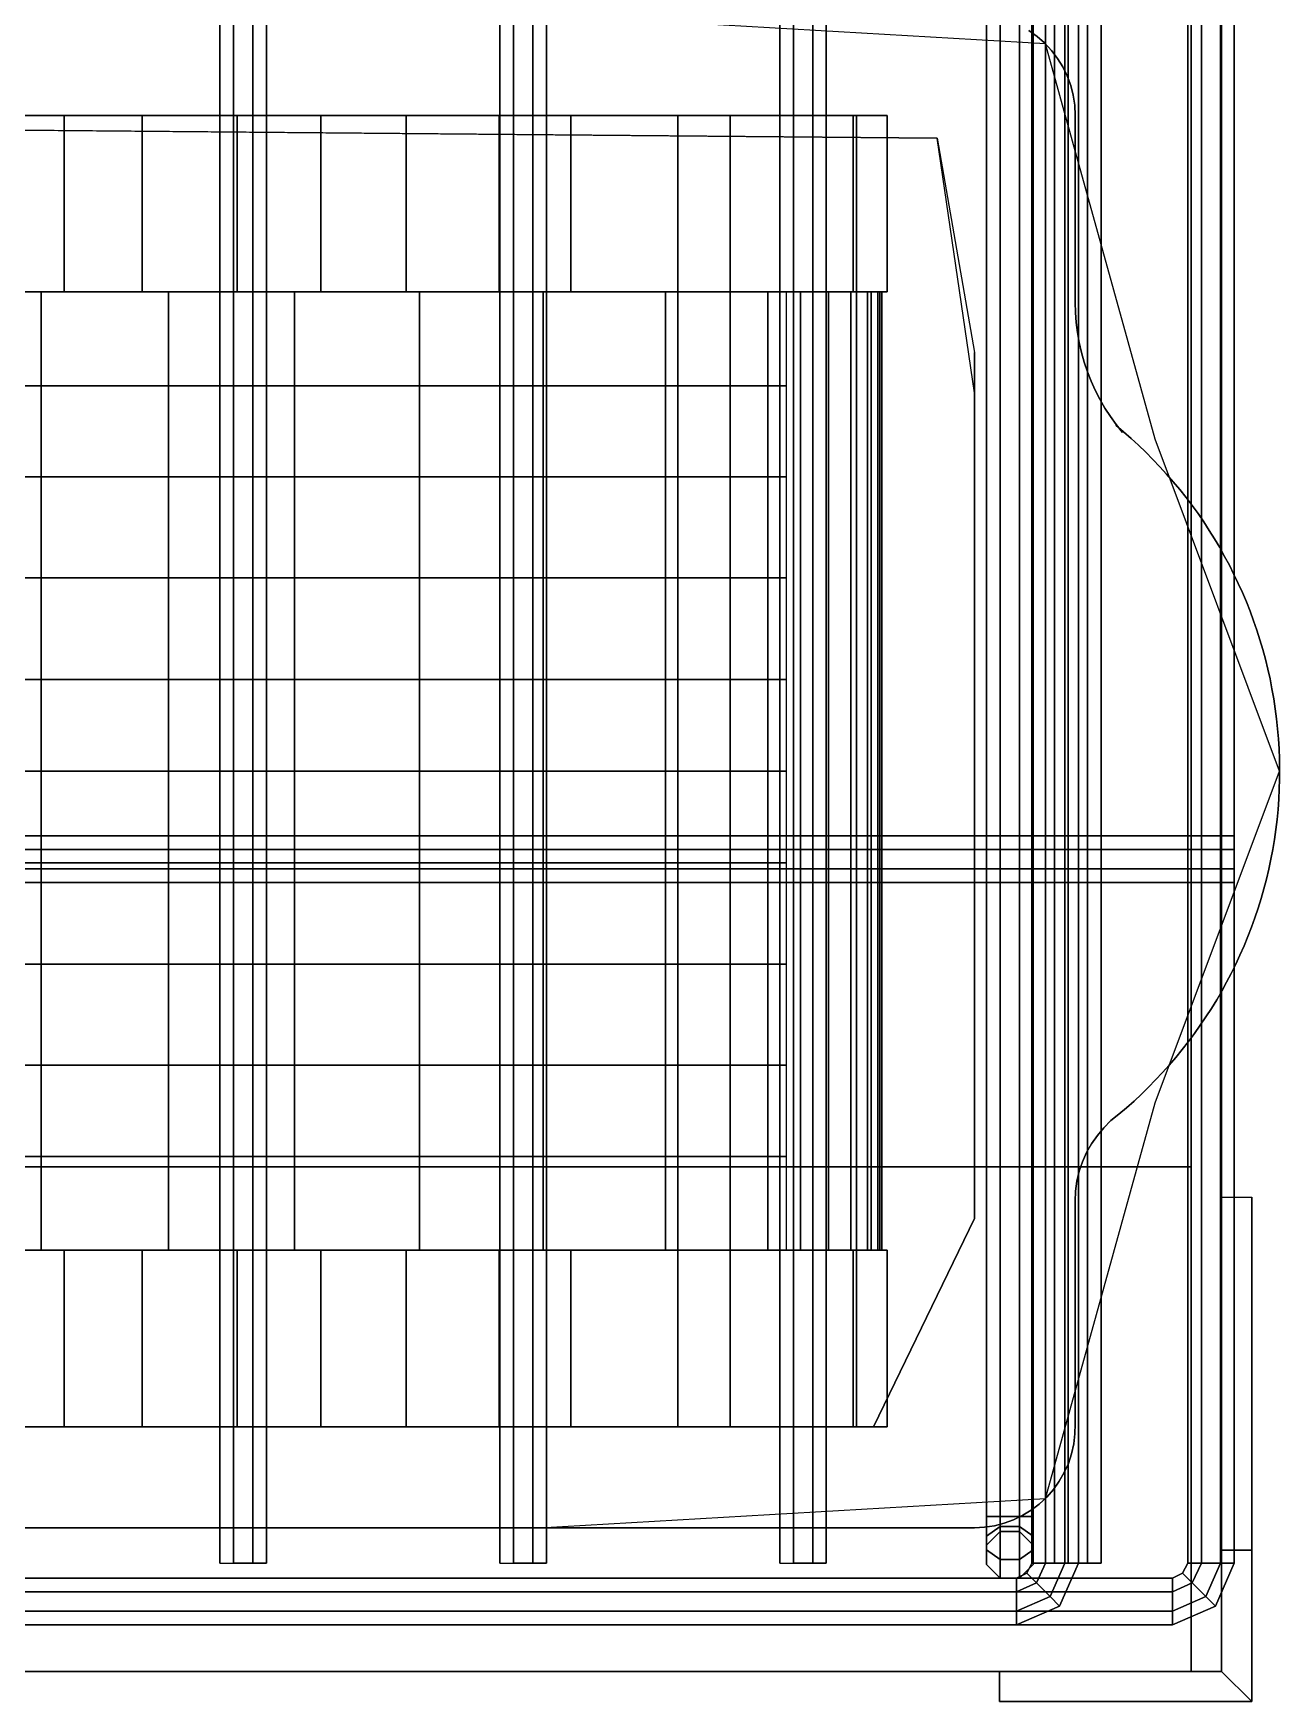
# Model space of a CAD drawing. Extents: x 0 to 345, y -500 to 0.
# Drawn here: x 221.5 to 345, y -500 to -334.6 of the extents above; entities that cross this region are included whole.
import ezdxf

# ---------------------------------------------------------------- set-up
doc = ezdxf.new("R2010")
doc.units = 0
doc.layers.add('ACESSORIO', color=254, linetype='CONTINUOUS')
doc.layers.add('BRANCO', color=7, linetype='CONTINUOUS')

msp = doc.modelspace()

# ---------------------------------------------------------------- linework, layer by layer
at = {"layer": 'ACESSORIO'}
for points in [[(339.24, 0), (339.24, -497), (336.24, -497), (336.24, 0)], [(336.24, 0), (336.24, -497), (336.24, -497, 30), (336.24, 0, 30)], [(336.24, 0, 30), (336.24, -497, 30), (339.24, -497, 30), (339.24, 0, 30)], [(339.24, -497), (339.24, -497), (339.24, 0), (339.24, -497)], [(339.24, -497, 30), (339.24, -497), (339.24, 0), (339.24, 0, 30)], [(336.24, -447, 30), (8.76998, -447, 30), (8.76998, -447, 30), (336.24, -447, 30)], [(8.76998, -447, 30), (8.76998, -447), (336.24, -447), (336.24, -447, 30)], [(8.76998, -447), (8.76998, -497), (336.24, -497), (336.24, -447)], [(336.24, -447, 30), (336.24, -497, 30), (8.76998, -497, 30), (8.76998, -447, 30)], [(336.24, -447, 30), (336.24, -447), (336.24, -447, 30)], [(336.24, -447), (336.24, -497), (336.24, -497, 30), (336.24, -447, 30)], [(339.24, -485, 247.5), (339.24, -450), (339.24, -497), (339.24, -497, 247.5)], [(342.24, -450), (342.24, -485, 247.5), (339.24, -485, 247.5), (339.24, -450)], [(342.24, -500, 247.5), (342.24, -500), (342.24, -450), (342.24, -485, 247.5)], [(339.24, -485, 247.5), (342.24, -485, 247.5), (342.24, -500, 247.5), (339.24, -497, 247.5)], [(336.24, -497), (8.76998, -497), (8.76998, -497), (336.24, -497)], [(336.24, -497, 30), (336.24, -497), (8.76998, -497), (8.76998, -497, 30)], [(317.24, -497, 247.5), (317.24, -500, 247.5), (317.24, -500), (317.24, -497)], [(339.24, -497), (339.24, -497, 247.5), (317.24, -497, 247.5), (317.24, -497)], [(342.24, -500, 247.5), (339.24, -497, 247.5), (317.24, -497, 247.5), (317.24, -500, 247.5)], [(336.24, -497), (339.24, -497), (339.24, -497), (336.24, -497)], [(336.24, -497, 30), (336.24, -497), (339.24, -497), (339.24, -497, 30)], [(317.24, -500), (317.24, -500, 247.5), (342.24, -500, 247.5), (342.24, -500)]]:
    msp.add_3dface(points, dxfattribs=at)
at = {"layer": 'BRANCO', "invisible_edges": 14}
for points in [[(321.79, -335.6711, 505), (271.62, -332.7611, 505), (171.9214, -372.7611, 505), (171.9214, -392.7611, 505)], [(271.62, -332.7611, 505), (220.68, -332.7611, 505), (171.9214, -352.7611, 505), (171.9214, -372.7611, 505)], [(332.65, -374.8711, 505), (321.79, -335.6711, 505), (171.9214, -383.7611, 505), (171.9214, -403.7611, 505)], [(345, -407.7611, 505), (332.65, -374.8711, 505), (171.9214, -393.7611, 505), (171.9214, -407.7611, 505)], [(332.65, -440.6511, 505), (345, -407.7611, 505), (171.9214, -407.7611, 505), (171.9214, -421.7611, 505)], [(321.79, -479.8511, 505), (332.65, -440.6511, 505), (171.9214, -421.7611, 505), (171.9214, -431.7611, 505)], [(271.62, -482.7611, 505), (321.79, -479.8511, 505), (171.9214, -431.7611, 505), (171.9214, -446.7611, 505)], [(220.68, -482.7611, 505), (271.62, -482.7611, 505), (171.9214, -446.7611, 505), (171.9214, -462.7611, 505)]]:
    msp.add_3dface(points, dxfattribs=at)
at = {"layer": 'BRANCO'}
for points in [[(320.95, -334.9311, 495), (320.14, -334.3411, 495), (320.14, -334.3411, 505), (320.95, -334.9311, 505)], [(321.7, -335.5911, 495), (320.95, -334.9311, 495), (320.95, -334.9311, 505), (321.7, -335.5911, 505)], [(322.38, -336.3211, 495), (321.7, -335.5911, 495), (321.7, -335.5911, 505), (322.38, -336.3211, 505)], [(322.99, -337.1111, 495), (322.38, -336.3211, 495), (322.38, -336.3211, 505), (322.99, -337.1111, 505)], [(323.51, -337.9611, 495), (322.99, -337.1111, 495), (322.99, -337.1111, 505), (323.51, -337.9611, 505)], [(323.95, -338.8611, 495), (323.51, -337.9611, 495), (323.51, -337.9611, 505), (323.95, -338.8611, 505)], [(324.29, -339.8011, 495), (323.95, -338.8611, 495), (323.95, -338.8611, 505), (324.29, -339.8011, 505)], [(324.54, -340.7711, 495), (324.29, -339.8011, 495), (324.29, -339.8011, 505), (324.54, -340.7711, 505)], [(324.69, -341.7611, 495), (324.54, -340.7711, 495), (324.54, -340.7711, 505), (324.69, -341.7611, 505)], [(324.74, -342.7611, 495), (324.69, -341.7611, 495), (324.69, -341.7611, 505), (324.74, -342.7611, 505)], [(311.06, -345.0111, 125), (52.27, -342.7611, 125), (53.45, -342.7611, 495), (311.06, -345.0111, 495)], [(233.09, -342.7611, 562.1199), (202.34, -342.7611, 568.02), (198.09, -342.7611, 495), (225.09, -342.7611, 495)], [(224.52, -360.2611, 564.1699), (207.12, -360.2611, 567.37), (207.12, -342.7611, 567.37), (224.52, -342.7611, 564.1699)], [(214.56, -360.2611, 495), (232.26, -360.2611, 495), (232.26, -342.7611, 495), (214.56, -342.7611, 495)], [(241.66, -360.2611, 559.74), (224.52, -360.2611, 564.1699), (224.52, -342.7611, 564.1699), (241.66, -342.7611, 559.74)], [(262.86, -342.7611, 552.3799), (233.09, -342.7611, 562.1199), (225.09, -342.7611, 495), (252.09, -342.7611, 495)], [(232.26, -360.2611, 495), (249.95, -360.2611, 495), (249.95, -342.7611, 495), (232.26, -342.7611, 495)], [(258.43, -360.2611, 554.1), (241.66, -360.2611, 559.74), (241.66, -342.7611, 559.74), (258.43, -342.7611, 554.1)], [(249.95, -360.2611, 495), (267.65, -360.2611, 495), (267.65, -342.7611, 495), (249.95, -342.7611, 495)], [(291.15, -342.7611, 538.96), (262.86, -342.7611, 552.3799), (252.09, -342.7611, 495), (279.09, -342.7611, 495)], [(274.75, -360.2611, 547.28), (258.43, -360.2611, 554.1), (258.43, -342.7611, 554.1), (274.75, -342.7611, 547.28)], [(267.65, -360.2611, 495), (285.35, -360.2611, 495), (285.35, -342.7611, 495), (267.65, -342.7611, 495)], [(290.55, -360.2611, 539.3), (274.75, -360.2611, 547.28), (274.75, -342.7611, 547.28), (290.55, -342.7611, 539.3)], [(306.09, -342.7611, 513.02), (291.15, -342.7611, 538.96), (279.09, -342.7611, 495), (306.09, -342.7611, 495)], [(285.35, -360.2611, 495), (303.05, -360.2611, 495), (303.05, -342.7611, 495), (285.35, -342.7611, 495)], [(302.72, -360.2611, 526.82), (290.55, -360.2611, 539.3), (290.55, -342.7611, 539.3), (302.72, -342.7611, 526.82)], [(306.09, -360.2611, 509.66), (302.72, -360.2611, 526.82), (302.72, -342.7611, 526.82), (306.09, -342.7611, 509.66)], [(303.05, -360.2611, 495), (306.09, -360.2611, 509.66), (306.09, -342.7611, 509.66), (303.05, -342.7611, 495)], [(324.74, -342.7611, 495), (324.74, -361.3111, 495), (324.74, -361.3111, 505), (324.74, -342.7611, 505)], [(314.74, -370.2711, 125), (311.06, -345.0111, 125), (311.06, -345.0111, 495), (314.74, -366.2711, 495)], [(222.25, -369.5611, 561.74), (209.55, -369.5611, 564.1199), (209.55, -360.2611, 565.46), (222.25, -360.2611, 563.08)], [(234.85, -369.5611, 558.94), (222.25, -369.5611, 561.74), (222.25, -360.2611, 563.08), (234.85, -360.2611, 560.28)], [(247.36, -369.5611, 555.71), (234.85, -369.5611, 558.94), (234.85, -360.2611, 560.28), (247.36, -360.2611, 557.0599)], [(259.75, -369.5611, 552.07), (247.36, -369.5611, 555.71), (247.36, -360.2611, 557.0599), (259.75, -360.2611, 553.41)], [(272.01, -369.5611, 548.0099), (259.75, -369.5611, 552.07), (259.75, -360.2611, 553.41), (272.01, -360.2611, 549.35)], [(284.13, -369.5611, 543.54), (272.01, -369.5611, 548.0099), (272.01, -360.2611, 549.35), (284.13, -360.2611, 544.88)], [(296.09, -369.5611, 538.6599), (284.13, -369.5611, 543.54), (284.13, -360.2611, 544.88), (296.09, -360.2611, 540)], [(290.55, -360.2611, 539.3), (285.35, -360.2611, 495), (285.35, -455.2611, 495), (290.55, -455.2611, 539.3)], [(285.35, -360.2611, 495), (303.05, -360.2611, 495), (303.05, -455.2611, 495), (285.35, -455.2611, 495)], [(294.26, -360.2611, 536.0599), (290.55, -360.2611, 539.3), (290.55, -455.2611, 539.3), (294.26, -455.2611, 536.0599)], [(297.52, -360.2611, 532.3599), (294.26, -360.2611, 536.0599), (294.26, -455.2611, 536.0599), (297.52, -455.2611, 532.3599)], [(300.28, -360.2611, 528.28), (297.52, -360.2611, 532.3599), (297.52, -455.2611, 532.3599), (300.28, -455.2611, 528.28)], [(302.5, -360.2611, 523.8699), (300.28, -360.2611, 528.28), (300.28, -455.2611, 528.28), (302.5, -455.2611, 523.8699)], [(304.14, -360.2611, 519.22), (302.5, -360.2611, 523.8699), (302.5, -455.2611, 523.8699), (304.14, -455.2611, 519.22)], [(303.05, -360.2611, 495), (304.51, -360.2611, 499.71), (304.51, -455.2611, 499.71), (303.05, -455.2611, 495)], [(305.17, -360.2611, 514.4), (304.14, -360.2611, 519.22), (304.14, -455.2611, 519.22), (305.17, -455.2611, 514.4)], [(304.51, -360.2611, 499.71), (305.36, -360.2611, 504.56), (305.36, -455.2611, 504.56), (304.51, -455.2611, 499.71)], [(305.58, -360.2611, 509.49), (305.17, -360.2611, 514.4), (305.17, -455.2611, 514.4), (305.58, -455.2611, 509.49)], [(305.36, -360.2611, 504.56), (305.58, -360.2611, 509.49), (305.58, -455.2611, 509.49), (305.36, -455.2611, 504.56)], [(324.74, -361.3111, 495), (324.76, -362.3111, 495), (324.76, -362.3111, 505), (324.74, -361.3111, 505)], [(324.76, -362.3111, 495), (324.84, -363.3111, 495), (324.84, -363.3111, 505), (324.76, -362.3111, 505)], [(324.84, -363.3111, 495), (324.96, -364.3011, 495), (324.96, -364.3011, 505), (324.84, -363.3111, 505)], [(324.96, -364.3011, 495), (325.13, -365.2911, 495), (325.13, -365.2911, 505), (324.96, -364.3011, 505)], [(325.13, -365.2911, 495), (325.36, -366.2611, 495), (325.36, -366.2611, 505), (325.13, -365.2911, 505)], [(314.74, -452.1011, 125), (314.74, -370.2711, 125), (314.74, -366.2711, 495), (314.74, -452.1011, 495)], [(325.36, -366.2611, 495), (325.63, -367.2211, 495), (325.63, -367.2211, 505), (325.36, -366.2611, 505)], [(325.63, -367.2211, 495), (325.95, -368.1711, 495), (325.95, -368.1711, 505), (325.63, -367.2211, 505)], [(325.95, -368.1711, 495), (326.31, -369.1011, 495), (326.31, -369.1011, 505), (325.95, -368.1711, 505)], [(222.25, -378.6011, 557.09), (209.55, -378.6011, 559.47), (209.55, -369.5611, 564.1199), (222.25, -369.5611, 561.74)], [(234.85, -378.6011, 554.29), (222.25, -378.6011, 557.09), (222.25, -369.5611, 561.74), (234.85, -369.5611, 558.94)], [(247.36, -378.6011, 551.07), (234.85, -378.6011, 554.29), (234.85, -369.5611, 558.94), (247.36, -369.5611, 555.71)], [(259.75, -378.6011, 547.42), (247.36, -378.6011, 551.07), (247.36, -369.5611, 555.71), (259.75, -369.5611, 552.07)], [(272.01, -378.6011, 543.36), (259.75, -378.6011, 547.42), (259.75, -369.5611, 552.07), (272.01, -369.5611, 548.0099)], [(284.13, -378.6011, 538.89), (272.01, -378.6011, 543.36), (272.01, -369.5611, 548.0099), (284.13, -369.5611, 543.54)], [(296.09, -378.6011, 534.0099), (284.13, -378.6011, 538.89), (284.13, -369.5611, 543.54), (296.09, -369.5611, 538.6599)], [(326.31, -369.1011, 495), (326.73, -370.0111, 495), (326.73, -370.0111, 505), (326.31, -369.1011, 505)], [(326.73, -370.0111, 495), (327.18, -370.9011, 495), (327.18, -370.9011, 505), (326.73, -370.0111, 505)], [(327.18, -370.9011, 495), (327.68, -371.7711, 495), (327.68, -371.7711, 505), (327.18, -370.9011, 505)], [(327.68, -371.7711, 495), (328.23, -372.6111, 495), (328.23, -372.6111, 505), (327.68, -371.7711, 505)], [(328.23, -372.6111, 495), (328.81, -373.4211, 495), (328.81, -373.4211, 505), (328.23, -372.6111, 505)], [(329.52, -374.1311, 495), (328.76, -373.4811, 495), (328.76, -373.4811, 505), (329.52, -374.1311, 505)], [(328.81, -373.4211, 495), (329.44, -374.2011, 495), (329.44, -374.2011, 505), (328.81, -373.4211, 505)], [(330.28, -374.7811, 495), (329.52, -374.1311, 495), (329.52, -374.1311, 505), (330.28, -374.7811, 505)], [(331.01, -375.4611, 495), (330.28, -374.7811, 495), (330.28, -374.7811, 505), (331.01, -375.4611, 505)], [(331.73, -376.1511, 495), (331.01, -375.4611, 495), (331.01, -375.4611, 505), (331.73, -376.1511, 505)], [(332.44, -376.8611, 495), (331.73, -376.1511, 495), (331.73, -376.1511, 505), (332.44, -376.8611, 505)], [(333.13, -377.5911, 495), (332.44, -376.8611, 495), (332.44, -376.8611, 505), (333.13, -377.5911, 505)], [(222.25, -388.6211, 555.72), (209.55, -388.6211, 558.1), (209.55, -378.6011, 559.47), (222.25, -378.6011, 557.09)], [(234.85, -388.6211, 552.92), (222.25, -388.6211, 555.72), (222.25, -378.6011, 557.09), (234.85, -378.6011, 554.29)], [(247.36, -388.6211, 549.7), (234.85, -388.6211, 552.92), (234.85, -378.6011, 554.29), (247.36, -378.6011, 551.07)], [(259.75, -388.6211, 546.0499), (247.36, -388.6211, 549.7), (247.36, -378.6011, 551.07), (259.75, -378.6011, 547.42)], [(272.01, -388.6211, 541.9902), (259.75, -388.6211, 546.0499), (259.75, -378.6011, 547.42), (272.01, -378.6011, 543.36)], [(284.13, -388.6211, 537.52), (272.01, -388.6211, 541.9902), (272.01, -378.6011, 543.36), (284.13, -378.6011, 538.89)], [(296.09, -388.6211, 532.64), (284.13, -388.6211, 537.52), (284.13, -378.6011, 538.89), (296.09, -378.6011, 534.0099)], [(333.8, -378.3311, 495), (333.13, -377.5911, 495), (333.13, -377.5911, 505), (333.8, -378.3311, 505)], [(334.46, -379.0811, 495), (333.8, -378.3311, 495), (333.8, -378.3311, 505), (334.46, -379.0811, 505)], [(335.1, -379.8511, 495), (334.46, -379.0811, 495), (334.46, -379.0811, 505), (335.1, -379.8511, 505)], [(335.72, -380.6311, 495), (335.1, -379.8511, 495), (335.1, -379.8511, 505), (335.72, -380.6311, 505)], [(336.32, -381.4311, 495), (335.72, -380.6311, 495), (335.72, -380.6311, 505), (336.32, -381.4311, 505)], [(336.91, -382.2411, 495), (336.32, -381.4311, 495), (336.32, -381.4311, 505), (336.91, -382.2411, 505)], [(337.48, -383.0611, 495), (336.91, -382.2411, 495), (336.91, -382.2411, 505), (337.48, -383.0611, 505)], [(338.02, -383.9011, 495), (337.48, -383.0611, 495), (337.48, -383.0611, 505), (338.02, -383.9011, 505)], [(338.55, -384.7511, 495), (338.02, -383.9011, 495), (338.02, -383.9011, 505), (338.55, -384.7511, 505)], [(339.06, -385.6111, 495), (338.55, -384.7511, 495), (338.55, -384.7511, 505), (339.06, -385.6111, 505)], [(339.55, -386.4811, 495), (339.06, -385.6111, 495), (339.06, -385.6111, 505), (339.55, -386.4811, 505)], [(340.02, -387.3611, 495), (339.55, -386.4811, 495), (339.55, -386.4811, 505), (340.02, -387.3611, 505)], [(340.47, -388.2611, 495), (340.02, -387.3611, 495), (340.02, -387.3611, 505), (340.47, -388.2611, 505)], [(340.9, -389.1611, 495), (340.47, -388.2611, 495), (340.47, -388.2611, 505), (340.9, -389.1611, 505)], [(222.25, -398.6811, 554.9), (209.55, -398.6811, 557.28), (209.55, -388.6211, 558.1), (222.25, -388.6211, 555.72)], [(234.85, -398.6811, 552.1), (222.25, -398.6811, 554.9), (222.25, -388.6211, 555.72), (234.85, -388.6211, 552.92)], [(247.36, -398.6811, 548.8699), (234.85, -398.6811, 552.1), (234.85, -388.6211, 552.92), (247.36, -388.6211, 549.7)], [(259.75, -398.6811, 545.23), (247.36, -398.6811, 548.8699), (247.36, -388.6211, 549.7), (259.75, -388.6211, 546.0499)], [(272.01, -398.6811, 541.1699), (259.75, -398.6811, 545.23), (259.75, -388.6211, 546.0499), (272.01, -388.6211, 541.9902)], [(284.13, -398.6811, 536.69), (272.01, -398.6811, 541.1699), (272.01, -388.6211, 541.9902), (284.13, -388.6211, 537.52)], [(296.09, -398.6811, 531.82), (284.13, -398.6811, 536.69), (284.13, -388.6211, 537.52), (296.09, -388.6211, 532.64)], [(341.31, -390.0711, 495), (340.9, -389.1611, 495), (340.9, -389.1611, 505), (341.31, -390.0711, 505)], [(341.7, -390.9911, 495), (341.31, -390.0711, 495), (341.31, -390.0711, 505), (341.7, -390.9911, 505)], [(342.07, -391.9211, 495), (341.7, -390.9911, 495), (341.7, -390.9911, 505), (342.07, -391.9211, 505)], [(342.42, -392.8611, 495), (342.07, -391.9211, 495), (342.07, -391.9211, 505), (342.42, -392.8611, 505)], [(342.74, -393.8011, 495), (342.42, -392.8611, 495), (342.42, -392.8611, 505), (342.74, -393.8011, 505)], [(343.05, -394.7611, 495), (342.74, -393.8011, 495), (342.74, -393.8011, 505), (343.05, -394.7611, 505)], [(343.33, -395.7211, 495), (343.05, -394.7611, 495), (343.05, -394.7611, 505), (343.33, -395.7211, 505)], [(343.59, -396.6811, 495), (343.33, -395.7211, 495), (343.33, -395.7211, 505), (343.59, -396.6811, 505)], [(343.83, -397.6511, 495), (343.59, -396.6811, 495), (343.59, -396.6811, 505), (343.83, -397.6511, 505)], [(344.05, -398.6311, 495), (343.83, -397.6511, 495), (343.83, -397.6511, 505), (344.05, -398.6311, 505)], [(222.25, -407.7611, 554.6299), (209.55, -407.7611, 557), (209.55, -398.6811, 557.28), (222.25, -398.6811, 554.9)], [(234.85, -407.7611, 551.82), (222.25, -407.7611, 554.6299), (222.25, -398.6811, 554.9), (234.85, -398.6811, 552.1)], [(247.36, -407.7611, 548.6), (234.85, -407.7611, 551.82), (234.85, -398.6811, 552.1), (247.36, -398.6811, 548.8699)], [(259.75, -407.7611, 544.95), (247.36, -407.7611, 548.6), (247.36, -398.6811, 548.8699), (259.75, -398.6811, 545.23)], [(272.01, -407.7611, 540.89), (259.75, -407.7611, 544.95), (259.75, -398.6811, 545.23), (272.01, -398.6811, 541.1699)], [(284.13, -407.7611, 536.42), (272.01, -407.7611, 540.89), (272.01, -398.6811, 541.1699), (284.13, -398.6811, 536.69)], [(296.09, -407.7611, 531.54), (284.13, -407.7611, 536.42), (284.13, -398.6811, 536.69), (296.09, -398.6811, 531.82)], [(344.24, -399.6111, 495), (344.05, -398.6311, 495), (344.05, -398.6311, 505), (344.24, -399.6111, 505)], [(344.42, -400.5911, 495), (344.24, -399.6111, 495), (344.24, -399.6111, 505), (344.42, -400.5911, 505)], [(344.57, -401.5811, 495), (344.42, -400.5911, 495), (344.42, -400.5911, 505), (344.57, -401.5811, 505)], [(344.7, -402.5711, 495), (344.57, -401.5811, 495), (344.57, -401.5811, 505), (344.7, -402.5711, 505)], [(344.8, -403.5711, 495), (344.7, -402.5711, 495), (344.7, -402.5711, 505), (344.8, -403.5711, 505)], [(344.89, -404.5711, 495), (344.8, -403.5711, 495), (344.8, -403.5711, 505), (344.89, -404.5711, 505)], [(344.95, -405.5611, 495), (344.89, -404.5711, 495), (344.89, -404.5711, 505), (344.95, -405.5611, 505)], [(344.98, -406.5611, 495), (344.95, -405.5611, 495), (344.95, -405.5611, 505), (344.98, -406.5611, 505)], [(345, -407.5611, 495), (344.98, -406.5611, 495), (344.98, -406.5611, 505), (345, -407.5611, 505)], [(222.25, -416.8411, 554.9), (209.55, -416.8411, 557.28), (209.55, -407.7611, 557), (222.25, -407.7611, 554.6299)], [(234.85, -416.8411, 552.1), (222.25, -416.8411, 554.9), (222.25, -407.7611, 554.6299), (234.85, -407.7611, 551.82)], [(247.36, -416.8411, 548.8699), (234.85, -416.8411, 552.1), (234.85, -407.7611, 551.82), (247.36, -407.7611, 548.6)], [(259.75, -416.8411, 545.23), (247.36, -416.8411, 548.8699), (247.36, -407.7611, 548.6), (259.75, -407.7611, 544.95)], [(272.01, -416.8411, 541.1699), (259.75, -416.8411, 545.23), (259.75, -407.7611, 544.95), (272.01, -407.7611, 540.89)], [(284.13, -416.8411, 536.69), (272.01, -416.8411, 541.1699), (272.01, -407.7611, 540.89), (284.13, -407.7611, 536.42)], [(296.09, -416.8411, 531.82), (284.13, -416.8411, 536.69), (284.13, -407.7611, 536.42), (296.09, -407.7611, 531.54)], [(344.99, -408.5611, 495), (345, -407.5611, 495), (345, -407.5611, 505), (344.99, -408.5611, 505)], [(344.91, -410.5611, 495), (344.96, -409.5611, 495), (344.96, -409.5611, 505), (344.91, -410.5611, 505)], [(344.96, -409.5611, 495), (344.99, -408.5611, 495), (344.99, -408.5611, 505), (344.96, -409.5611, 505)], [(344.74, -412.5511, 495), (344.84, -411.5611, 495), (344.84, -411.5611, 505), (344.74, -412.5511, 505)], [(344.84, -411.5611, 495), (344.91, -410.5611, 495), (344.91, -410.5611, 505), (344.84, -411.5611, 505)], [(344.62, -413.5511, 495), (344.74, -412.5511, 495), (344.74, -412.5511, 505), (344.62, -413.5511, 505)], [(344.31, -415.5211, 495), (344.48, -414.5411, 495), (344.48, -414.5411, 505), (344.31, -415.5211, 505)], [(344.48, -414.5411, 495), (344.62, -413.5511, 495), (344.62, -413.5511, 505), (344.48, -414.5411, 505)], [(343.92, -417.4811, 495), (344.13, -416.5011, 495), (344.13, -416.5011, 505), (343.92, -417.4811, 505)], [(344.13, -416.5011, 495), (344.31, -415.5211, 495), (344.31, -415.5211, 505), (344.13, -416.5011, 505)], [(222.25, -426.9011, 555.72), (209.55, -426.9011, 558.1), (209.55, -416.8411, 557.28), (222.25, -416.8411, 554.9)], [(234.85, -426.9011, 552.92), (222.25, -426.9011, 555.72), (222.25, -416.8411, 554.9), (234.85, -416.8411, 552.1)], [(247.36, -426.9011, 549.7), (234.85, -426.9011, 552.92), (234.85, -416.8411, 552.1), (247.36, -416.8411, 548.8699)], [(259.75, -426.9011, 546.0499), (247.36, -426.9011, 549.7), (247.36, -416.8411, 548.8699), (259.75, -416.8411, 545.23)], [(272.01, -426.9011, 541.9902), (259.75, -426.9011, 546.0499), (259.75, -416.8411, 545.23), (272.01, -416.8411, 541.1699)], [(284.13, -426.9011, 537.52), (272.01, -426.9011, 541.9902), (272.01, -416.8411, 541.1699), (284.13, -416.8411, 536.69)], [(296.09, -426.9011, 532.64), (284.13, -426.9011, 537.52), (284.13, -416.8411, 536.69), (296.09, -416.8411, 531.82)], [(343.69, -418.4611, 495), (343.92, -417.4811, 495), (343.92, -417.4811, 505), (343.69, -418.4611, 505)], [(343.16, -420.3811, 495), (343.44, -419.4211, 495), (343.44, -419.4211, 505), (343.16, -420.3811, 505)], [(343.44, -419.4211, 495), (343.69, -418.4611, 495), (343.69, -418.4611, 505), (343.44, -419.4211, 505)], [(342.55, -422.2911, 495), (342.87, -421.3411, 495), (342.87, -421.3411, 505), (342.55, -422.2911, 505)], [(342.87, -421.3411, 495), (343.16, -420.3811, 495), (343.16, -420.3811, 505), (342.87, -421.3411, 505)], [(341.85, -424.1611, 495), (342.21, -423.2311, 495), (342.21, -423.2311, 505), (341.85, -424.1611, 505)], [(342.21, -423.2311, 495), (342.55, -422.2911, 495), (342.55, -422.2911, 505), (342.21, -423.2311, 505)], [(341.47, -425.0911, 495), (341.85, -424.1611, 495), (341.85, -424.1611, 505), (341.47, -425.0911, 505)], [(340.65, -426.9111, 495), (341.07, -426.0011, 495), (341.07, -426.0011, 505), (340.65, -426.9111, 505)], [(341.07, -426.0011, 495), (341.47, -425.0911, 495), (341.47, -425.0911, 505), (341.07, -426.0011, 505)], [(222.25, -436.9211, 557.09), (209.55, -436.9211, 559.47), (209.55, -426.9011, 558.1), (222.25, -426.9011, 555.72)], [(234.85, -436.9211, 554.29), (222.25, -436.9211, 557.09), (222.25, -426.9011, 555.72), (234.85, -426.9011, 552.92)], [(247.36, -436.9211, 551.07), (234.85, -436.9211, 554.29), (234.85, -426.9011, 552.92), (247.36, -426.9011, 549.7)], [(259.75, -436.9211, 547.42), (247.36, -436.9211, 551.07), (247.36, -426.9011, 549.7), (259.75, -426.9011, 546.0499)], [(272.01, -436.9211, 543.36), (259.75, -436.9211, 547.42), (259.75, -426.9011, 546.0499), (272.01, -426.9011, 541.9902)], [(284.13, -436.9211, 538.89), (272.01, -436.9211, 543.36), (272.01, -426.9011, 541.9902), (284.13, -426.9011, 537.52)], [(296.09, -436.9211, 534.0099), (284.13, -436.9211, 538.89), (284.13, -426.9011, 537.52), (296.09, -426.9011, 532.64)], [(339.74, -428.6911, 495), (340.2, -427.8111, 495), (340.2, -427.8111, 505), (339.74, -428.6911, 505)], [(340.2, -427.8111, 495), (340.65, -426.9111, 495), (340.65, -426.9111, 505), (340.2, -427.8111, 505)], [(338.76, -430.4311, 495), (339.26, -429.5711, 495), (339.26, -429.5711, 505), (338.76, -430.4311, 505)], [(339.26, -429.5711, 495), (339.74, -428.6911, 495), (339.74, -428.6911, 505), (339.26, -429.5711, 505)], [(337.69, -432.1311, 495), (338.23, -431.2911, 495), (338.23, -431.2911, 505), (337.69, -432.1311, 505)], [(338.23, -431.2911, 495), (338.76, -430.4311, 495), (338.76, -430.4311, 505), (338.23, -431.2911, 505)], [(336.56, -433.7711, 495), (337.13, -432.9611, 495), (337.13, -432.9611, 505), (336.56, -433.7711, 505)], [(337.13, -432.9611, 495), (337.69, -432.1311, 495), (337.69, -432.1311, 505), (337.13, -432.9611, 505)], [(335.34, -435.3611, 495), (335.96, -434.5711, 495), (335.96, -434.5711, 505), (335.34, -435.3611, 505)], [(335.96, -434.5711, 495), (336.56, -433.7711, 495), (336.56, -433.7711, 505), (335.96, -434.5711, 505)], [(334.06, -436.9011, 495), (334.71, -436.1411, 495), (334.71, -436.1411, 505), (334.06, -436.9011, 505)], [(334.71, -436.1411, 495), (335.34, -435.3611, 495), (335.34, -435.3611, 505), (334.71, -436.1411, 505)], [(222.25, -445.9611, 561.74), (209.55, -445.9611, 564.1199), (209.55, -436.9211, 559.47), (222.25, -436.9211, 557.09)], [(234.85, -445.9611, 558.94), (222.25, -445.9611, 561.74), (222.25, -436.9211, 557.09), (234.85, -436.9211, 554.29)], [(247.36, -445.9611, 555.71), (234.85, -445.9611, 558.94), (234.85, -436.9211, 554.29), (247.36, -436.9211, 551.07)], [(259.75, -445.9611, 552.07), (247.36, -445.9611, 555.71), (247.36, -436.9211, 551.07), (259.75, -436.9211, 547.42)], [(272.01, -445.9611, 548.0099), (259.75, -445.9611, 552.07), (259.75, -436.9211, 547.42), (272.01, -436.9211, 543.36)], [(284.13, -445.9611, 543.54), (272.01, -445.9611, 548.0099), (272.01, -436.9211, 543.36), (284.13, -436.9211, 538.89)], [(296.09, -445.9611, 538.6599), (284.13, -445.9611, 543.54), (284.13, -436.9211, 538.89), (296.09, -436.9211, 534.0099)], [(332.71, -438.3711, 495), (333.4, -437.6411, 495), (333.4, -437.6411, 505), (332.71, -438.3711, 505)], [(333.4, -437.6411, 495), (334.06, -436.9011, 495), (334.06, -436.9011, 505), (333.4, -437.6411, 505)], [(330.57, -440.4711, 495), (331.3, -439.7911, 495), (331.3, -439.7911, 505), (330.57, -440.4711, 505)], [(331.3, -439.7911, 495), (332.01, -439.0911, 495), (332.01, -439.0911, 505), (331.3, -439.7911, 505)], [(332.01, -439.0911, 495), (332.71, -438.3711, 495), (332.71, -438.3711, 505), (332.01, -439.0911, 505)], [(329.06, -441.7811, 495), (329.82, -441.1411, 495), (329.82, -441.1411, 505), (329.06, -441.7811, 505)], [(329.82, -441.1411, 495), (330.57, -440.4711, 495), (330.57, -440.4711, 505), (329.82, -441.1411, 505)], [(327.57, -443.1111, 495), (326.93, -443.8811, 495), (326.93, -443.8811, 505), (327.57, -443.1111, 505)], [(328.28, -442.4111, 495), (327.57, -443.1111, 495), (327.57, -443.1111, 505), (328.28, -442.4111, 505)], [(329.06, -441.7811, 495), (328.28, -442.4111, 495), (328.28, -442.4111, 505), (329.06, -441.7811, 505)], [(326.36, -444.7011, 495), (325.87, -445.5711, 495), (325.87, -445.5711, 505), (326.36, -444.7011, 505)], [(326.93, -443.8811, 495), (326.36, -444.7011, 495), (326.36, -444.7011, 505), (326.93, -443.8811, 505)], [(222.25, -455.2611, 563.08), (209.55, -455.2611, 565.46), (209.55, -445.9611, 564.1199), (222.25, -445.9611, 561.74)], [(234.85, -455.2611, 560.28), (222.25, -455.2611, 563.08), (222.25, -445.9611, 561.74), (234.85, -445.9611, 558.94)], [(247.36, -455.2611, 557.0599), (234.85, -455.2611, 560.28), (234.85, -445.9611, 558.94), (247.36, -445.9611, 555.71)], [(259.75, -455.2611, 553.41), (247.36, -455.2611, 557.0599), (247.36, -445.9611, 555.71), (259.75, -445.9611, 552.07)], [(272.01, -455.2611, 549.35), (259.75, -455.2611, 553.41), (259.75, -445.9611, 552.07), (272.01, -445.9611, 548.0099)], [(284.13, -455.2611, 544.88), (272.01, -455.2611, 549.35), (272.01, -445.9611, 548.0099), (284.13, -445.9611, 543.54)], [(296.09, -455.2611, 540), (284.13, -455.2611, 544.88), (284.13, -445.9611, 543.54), (296.09, -445.9611, 538.6599)], [(325.46, -446.4811, 495), (325.14, -447.4311, 495), (325.14, -447.4311, 505), (325.46, -446.4811, 505)], [(325.87, -445.5711, 495), (325.46, -446.4811, 495), (325.46, -446.4811, 505), (325.87, -445.5711, 505)], [(325.14, -447.4311, 495), (324.91, -448.4011, 495), (324.91, -448.4011, 505), (325.14, -447.4311, 505)], [(324.78, -449.3911, 495), (324.73, -450.3911, 495), (324.73, -450.3911, 505), (324.78, -449.3911, 505)], [(324.91, -448.4011, 495), (324.78, -449.3911, 495), (324.78, -449.3911, 505), (324.91, -448.4011, 505)], [(324.74, -450.2011, 495), (324.74, -472.7611, 495), (324.74, -472.7611, 505), (324.74, -450.2011, 505)], [(304.74, -472.7611, 125), (314.74, -452.1011, 125), (314.74, -452.1011, 495), (304.74, -472.7611, 495)], [(224.52, -455.2611, 564.1699), (207.12, -455.2611, 567.37), (207.12, -472.7611, 567.37), (224.52, -472.7611, 564.1699)], [(214.56, -455.2611, 495), (232.26, -455.2611, 495), (232.26, -472.7611, 495), (214.56, -472.7611, 495)], [(241.66, -455.2611, 559.74), (224.52, -455.2611, 564.1699), (224.52, -472.7611, 564.1699), (241.66, -472.7611, 559.74)], [(232.26, -455.2611, 495), (249.95, -455.2611, 495), (249.95, -472.7611, 495), (232.26, -472.7611, 495)], [(258.43, -455.2611, 554.1), (241.66, -455.2611, 559.74), (241.66, -472.7611, 559.74), (258.43, -472.7611, 554.1)], [(249.95, -455.2611, 495), (267.65, -455.2611, 495), (267.65, -472.7611, 495), (249.95, -472.7611, 495)], [(274.75, -455.2611, 547.28), (258.43, -455.2611, 554.1), (258.43, -472.7611, 554.1), (274.75, -472.7611, 547.28)], [(267.65, -455.2611, 495), (285.35, -455.2611, 495), (285.35, -472.7611, 495), (267.65, -472.7611, 495)], [(290.55, -455.2611, 539.3), (274.75, -455.2611, 547.28), (274.75, -472.7611, 547.28), (290.55, -472.7611, 539.3)], [(285.35, -455.2611, 495), (303.05, -455.2611, 495), (303.05, -472.7611, 495), (285.35, -472.7611, 495)], [(302.72, -455.2611, 526.82), (290.55, -455.2611, 539.3), (290.55, -472.7611, 539.3), (302.72, -472.7611, 526.82)], [(306.09, -455.2611, 509.66), (302.72, -455.2611, 526.82), (302.72, -472.7611, 526.82), (306.09, -472.7611, 509.66)], [(303.05, -455.2611, 495), (306.09, -455.2611, 509.66), (306.09, -472.7611, 509.66), (303.05, -472.7611, 495)], [(304.74, -472.7611, 125), (304.74, -472.7611, 495), (46.6, -472.7611, 495), (46.6, -472.7611, 125)], [(233.09, -472.7611, 562.1199), (202.34, -472.7611, 568.02), (198.09, -472.7611, 495), (225.09, -472.7611, 495)], [(262.86, -472.7611, 552.3799), (233.09, -472.7611, 562.1199), (225.09, -472.7611, 495), (252.09, -472.7611, 495)], [(291.15, -472.7611, 538.96), (262.86, -472.7611, 552.3799), (252.09, -472.7611, 495), (279.09, -472.7611, 495)], [(306.09, -472.7611, 513.02), (291.15, -472.7611, 538.96), (279.09, -472.7611, 495), (306.09, -472.7611, 495)], [(324.71, -473.4711, 495), (324.73, -472.4711, 495), (324.73, -472.4711, 505), (324.71, -473.4711, 505)], [(324.37, -475.4311, 495), (324.59, -474.4611, 495), (324.59, -474.4611, 505), (324.37, -475.4311, 505)], [(324.59, -474.4611, 495), (324.71, -473.4711, 495), (324.71, -473.4711, 505), (324.59, -474.4611, 505)], [(324.06, -476.3811, 495), (324.37, -475.4311, 495), (324.37, -475.4311, 505), (324.06, -476.3811, 505)], [(323.15, -478.1611, 495), (323.65, -477.2911, 495), (323.65, -477.2911, 505), (323.15, -478.1611, 505)], [(323.65, -477.2911, 495), (324.06, -476.3811, 495), (324.06, -476.3811, 505), (323.65, -477.2911, 505)], [(321.91, -479.7311, 495), (322.57, -478.9711, 495), (322.57, -478.9711, 505), (321.91, -479.7311, 505)], [(322.57, -478.9711, 495), (323.15, -478.1611, 495), (323.15, -478.1611, 505), (322.57, -478.9711, 505)], [(319.53, -481.5311, 495), (320.38, -481.0111, 495), (320.38, -481.0111, 505), (319.53, -481.5311, 505)], [(320.38, -481.0111, 495), (321.18, -480.4111, 495), (321.18, -480.4111, 505), (320.38, -481.0111, 505)], [(321.18, -480.4111, 495), (321.91, -479.7311, 495), (321.91, -479.7311, 505), (321.18, -480.4111, 505)], [(314.74, -482.7611, 495), (30.27, -482.7611, 495), (30.27, -482.7611, 505), (314.74, -482.7611, 505)], [(314.74, -482.7611, 495), (315.73, -482.7112, 495), (315.73, -482.7112, 505), (314.74, -482.7611, 505)], [(315.73, -482.7112, 495), (316.72, -482.5611, 495), (316.72, -482.5611, 505), (315.73, -482.7112, 505)], [(316.72, -482.5611, 495), (317.69, -482.3111, 495), (317.69, -482.3111, 505), (316.72, -482.5611, 505)], [(317.69, -482.3111, 495), (318.63, -481.9711, 495), (318.63, -481.9711, 505), (317.69, -482.3111, 505)], [(318.63, -481.9711, 495), (319.53, -481.5311, 495), (319.53, -481.5311, 505), (318.63, -481.9711, 505)]]:
    msp.add_3dface(points, dxfattribs=at)

# ---------------------------------------------------------------- meshes
at = {"layer": 'ACESSORIO'}
mesh = msp.add_polymesh((2, 8), dxfattribs=dict(at, n_close=True))
for k, corner in enumerate([(239.9467, -486.2612, 35.97239), (239.9467, -486.2612, 37.88581), (241.2997, -486.2612, 39.2388), (243.2132, -486.2612, 39.2388), (244.5661, -486.2612, 37.88581), (244.5661, -486.2612, 35.97239), (243.2132, -486.2612, 34.6194), (241.2997, -486.2612, 34.6194), (239.9467, -3.499972, 35.97239), (239.9467, -3.499972, 37.88581), (241.2997, -3.499972, 39.2388), (243.2132, -3.499972, 39.2388), (244.5661, -3.499972, 37.88581), (244.5661, -3.499972, 35.97239), (243.2132, -3.499972, 34.6194), (241.2997, -3.499972, 34.6194)]):
    mesh.set_mesh_vertex(divmod(k, 8), corner)
mesh = msp.add_polymesh((2, 8), dxfattribs=dict(at, n_close=True))
for k, corner in enumerate([(267.6967, -486.2612, 35.97239), (267.6967, -486.2612, 37.88581), (269.0497, -486.2612, 39.2388), (270.9631, -486.2612, 39.2388), (272.3161, -486.2612, 37.88581), (272.3161, -486.2612, 35.97239), (270.9631, -486.2612, 34.6194), (269.0497, -486.2612, 34.6194), (267.6967, -3.499972, 35.97239), (267.6967, -3.499972, 37.88581), (269.0497, -3.499972, 39.2388), (270.9631, -3.499972, 39.2388), (272.3161, -3.499972, 37.88581), (272.3161, -3.499972, 35.97239), (270.9631, -3.499972, 34.6194), (269.0497, -3.499972, 34.6194)]):
    mesh.set_mesh_vertex(divmod(k, 8), corner)
mesh = msp.add_polymesh((2, 8), dxfattribs=dict(at, n_close=True))
for k, corner in enumerate([(295.4468, -486.2612, 35.97239), (295.4468, -486.2612, 37.88581), (296.7997, -486.2612, 39.2388), (298.7131, -486.2612, 39.2388), (300.0661, -486.2612, 37.88581), (300.0661, -486.2612, 35.97239), (298.7131, -486.2612, 34.6194), (296.7997, -486.2612, 34.6194), (295.4468, -3.499972, 35.97239), (295.4468, -3.499972, 37.88581), (296.7997, -3.499972, 39.2388), (298.7131, -3.499972, 39.2388), (300.0661, -3.499972, 37.88581), (300.0661, -3.499972, 35.97239), (298.7131, -3.499972, 34.6194), (296.7997, -3.499972, 34.6194)]):
    mesh.set_mesh_vertex(divmod(k, 8), corner)
mesh = msp.add_polymesh((2, 8), dxfattribs=dict(at, n_close=True))
for k, corner in enumerate([(322.6967, -486.2612, 35.97239), (322.6967, -486.2612, 37.88581), (324.0497, -486.2612, 39.2388), (325.9631, -486.2612, 39.2388), (327.3161, -486.2612, 37.88581), (327.3161, -486.2612, 35.97239), (325.9631, -486.2612, 34.6194), (324.0497, -486.2612, 34.6194), (322.6967, -3.499972, 35.97239), (322.6967, -3.499972, 37.88581), (324.0497, -3.499972, 39.2388), (325.9631, -3.499972, 39.2388), (327.3161, -3.499972, 37.88581), (327.3161, -3.499972, 35.97239), (325.9631, -3.499972, 34.6194), (324.0497, -3.499972, 34.6194)]):
    mesh.set_mesh_vertex(divmod(k, 8), corner)
mesh = msp.add_polymesh((2, 9), dxfattribs=at)
for k, corner in enumerate([(340.5064, -486.2612, 37.88581), (340.5064, -486.2612, 35.97239), (339.1534, -486.2612, 34.6194), (337.24, -486.2612, 34.6194), (335.887, -486.2612, 35.97239), (335.887, -486.2612, 37.88581), (337.24, -486.2612, 39.2388), (339.1534, -486.2612, 39.2388), (340.5064, -486.2612, 37.88581), (340.5064, -9.619375, 37.88581), (340.5064, -9.619375, 35.97239), (339.1534, -9.619375, 34.6194), (337.24, -9.619375, 34.6194), (335.887, -9.619375, 35.97239), (335.887, -9.619375, 37.88581), (337.24, -9.619375, 39.2388), (339.1534, -9.619375, 39.2388), (340.5064, -9.619375, 37.88581)]):
    mesh.set_mesh_vertex(divmod(k, 9), corner)
mesh = msp.add_polymesh((2, 9), dxfattribs=at)
for k, corner in enumerate([(340.5064, -486.2612, 67.88581), (340.5064, -486.2612, 65.97239), (339.1534, -486.2612, 64.6194), (337.24, -486.2612, 64.6194), (335.887, -486.2612, 65.97239), (335.887, -486.2612, 67.88581), (337.24, -486.2612, 69.2388), (339.1534, -486.2612, 69.2388), (340.5064, -486.2612, 67.88581), (340.5064, -9.619375, 67.88581), (340.5064, -9.619375, 65.97239), (339.1534, -9.619375, 64.6194), (337.24, -9.619375, 64.6194), (335.887, -9.619375, 65.97239), (335.887, -9.619375, 67.88581), (337.24, -9.619375, 69.2388), (339.1534, -9.619375, 69.2388), (340.5064, -9.619375, 67.88581)]):
    mesh.set_mesh_vertex(divmod(k, 9), corner)
mesh = msp.add_polymesh((2, 9), dxfattribs=at)
for k, corner in enumerate([(325.0483, -486.2612, 123.647), (325.0483, -486.2612, 121.7336), (323.6953, -486.2612, 120.3806), (321.7819, -486.2612, 120.3806), (320.4289, -486.2612, 121.7336), (320.4289, -486.2612, 123.647), (321.7819, -486.2612, 125), (323.6953, -486.2612, 125), (325.0483, -486.2612, 123.647), (325.0483, -178.1877, 123.647), (325.0483, -178.1877, 121.7336), (323.6953, -178.1877, 120.3806), (321.7819, -178.1877, 120.3806), (320.4289, -178.1877, 121.7336), (320.4289, -178.1877, 123.647), (321.7819, -178.1877, 125), (323.6953, -178.1877, 125), (325.0483, -178.1877, 123.647)]):
    mesh.set_mesh_vertex(divmod(k, 9), corner)
mesh = msp.add_polymesh((2, 9), dxfattribs=at)
for k, corner in enumerate([(325.0483, -486.2612, 296.647), (325.0483, -486.2612, 294.7336), (323.6953, -486.2612, 293.3806), (321.7819, -486.2612, 293.3806), (320.4289, -486.2612, 294.7336), (320.4289, -486.2612, 296.647), (321.7819, -486.2612, 298), (323.6953, -486.2612, 298), (325.0483, -486.2612, 296.647), (325.0483, -178.1877, 296.647), (325.0483, -178.1877, 294.7336), (323.6953, -178.1877, 293.3806), (321.7819, -178.1877, 293.3806), (320.4289, -178.1877, 294.7336), (320.4289, -178.1877, 296.647), (321.7819, -178.1877, 298), (323.6953, -178.1877, 298), (325.0483, -178.1877, 296.647)]):
    mesh.set_mesh_vertex(divmod(k, 9), corner)
mesh = msp.add_polymesh((2, 9), dxfattribs=at)
for k, corner in enumerate([(325.0483, -486.2612, 461.647), (325.0483, -486.2612, 459.7336), (323.6953, -486.2612, 458.3806), (321.7819, -486.2612, 458.3806), (320.4289, -486.2612, 459.7336), (320.4289, -486.2612, 461.647), (321.7819, -486.2612, 463), (323.6953, -486.2612, 463), (325.0483, -486.2612, 461.647), (325.0483, -178.1877, 461.647), (325.0483, -178.1877, 459.7336), (323.6953, -178.1877, 458.3806), (321.7819, -178.1877, 458.3806), (320.4289, -178.1877, 459.7336), (320.4289, -178.1877, 461.647), (321.7819, -178.1877, 463), (323.6953, -178.1877, 463), (325.0483, -178.1877, 461.647)]):
    mesh.set_mesh_vertex(divmod(k, 9), corner)
mesh = msp.add_polymesh((2, 9), dxfattribs=at)
for k, corner in enumerate([(319.2242, -182.8071, 495), (320.5772, -182.8071, 493.647), (320.5772, -182.8071, 491.7336), (319.2242, -182.8071, 490.3806), (317.3108, -182.8071, 490.3806), (315.9578, -182.8071, 491.7336), (315.9578, -182.8071, 493.647), (317.3108, -182.8071, 495), (319.2242, -182.8071, 495), (319.2242, -481.6418, 495), (320.5772, -481.6418, 493.647), (320.5772, -481.6418, 491.7336), (319.2242, -481.6418, 490.3806), (317.3108, -481.6418, 490.3806), (315.9578, -481.6418, 491.7336), (315.9578, -481.6418, 493.647), (317.3108, -481.6418, 495), (319.2242, -481.6418, 495)]):
    mesh.set_mesh_vertex(divmod(k, 9), corner)
mesh = msp.add_polymesh((2, 9), dxfattribs=at)
for k, corner in enumerate([(6.036412, -418.8123, 37.88581), (6.036412, -418.8123, 35.97239), (6.036412, -417.4593, 34.6194), (6.036412, -415.5459, 34.6194), (6.036412, -414.1929, 35.97239), (6.036412, -414.1929, 37.88581), (6.036412, -415.5459, 39.2388), (6.036412, -417.4593, 39.2388), (6.036412, -418.8123, 37.88581), (340.5064, -418.8123, 37.88581), (340.5064, -418.8123, 35.97239), (340.5064, -417.4593, 34.6194), (340.5064, -415.5459, 34.6194), (340.5064, -414.1929, 35.97239), (340.5064, -414.1929, 37.88581), (340.5064, -415.5459, 39.2388), (340.5064, -417.4593, 39.2388), (340.5064, -418.8123, 37.88581)]):
    mesh.set_mesh_vertex(divmod(k, 9), corner)
mesh = msp.add_polymesh((2, 9), dxfattribs=at)
for k, corner in enumerate([(319.2242, -485.9082, 493.147), (320.5772, -484.9515, 492.1903), (320.5772, -483.5985, 490.8373), (319.2242, -482.6418, 489.8806), (317.3108, -482.6418, 489.8806), (315.9578, -483.5985, 490.8373), (315.9578, -484.9515, 492.1903), (317.3108, -485.9082, 493.147), (319.2242, -485.9082, 493.147), (319.2242, -481.6418, 495), (320.5772, -481.6418, 493.647), (320.5772, -481.6418, 491.7336), (319.2242, -481.6418, 490.3806), (317.3108, -481.6418, 490.3806), (315.9578, -481.6418, 491.7336), (315.9578, -481.6418, 493.647), (317.3108, -481.6418, 495), (319.2242, -481.6418, 495)]):
    mesh.set_mesh_vertex(divmod(k, 9), corner)
mesh = msp.add_polymesh((2, 9), dxfattribs=at)
for k, corner in enumerate([(319.2242, -487.7612, 488.8806), (320.5772, -486.4082, 488.8806), (320.5772, -484.4948, 488.8806), (319.2242, -483.1418, 488.8806), (317.3108, -483.1418, 488.8806), (315.9578, -484.4948, 488.8806), (315.9578, -486.4082, 488.8806), (317.3108, -487.7612, 488.8806), (319.2242, -487.7612, 488.8806), (319.2242, -485.9082, 493.147), (320.5772, -484.9515, 492.1903), (320.5772, -483.5985, 490.8373), (319.2242, -482.6418, 489.8806), (317.3108, -482.6418, 489.8806), (315.9578, -483.5985, 490.8373), (315.9578, -484.9515, 492.1903), (317.3108, -485.9082, 493.147), (319.2242, -485.9082, 493.147)]):
    mesh.set_mesh_vertex(divmod(k, 9), corner)
mesh = msp.add_polymesh((2, 8), dxfattribs=dict(at, n_close=True))
for k, corner in enumerate([(320.5772, -486.4082, 34.6194), (320.5772, -484.4948, 34.6194), (319.2242, -483.1418, 34.6194), (317.3108, -483.1418, 34.6194), (315.9578, -484.4948, 34.6194), (315.9578, -486.4082, 34.6194), (317.3108, -487.7612, 34.6194), (319.2242, -487.7612, 34.6194), (320.5772, -486.4082, 488.8806), (320.5772, -484.4948, 488.8806), (319.2242, -483.1418, 488.8806), (317.3108, -483.1418, 488.8806), (315.9578, -484.4948, 488.8806), (315.9578, -486.4082, 488.8806), (317.3108, -487.7612, 488.8806), (319.2242, -487.7612, 488.8806)]):
    mesh.set_mesh_vertex(divmod(k, 8), corner)
mesh = msp.add_polymesh((2, 9), dxfattribs=at)
for k, corner in enumerate([(12.15581, -487.7612, 37.88581), (12.15581, -487.7612, 35.97239), (12.15581, -489.1142, 34.6194), (12.15581, -491.0275, 34.6194), (12.15581, -492.3805, 35.97239), (12.15581, -492.3805, 37.88581), (12.15581, -491.0275, 39.2388), (12.15581, -489.1142, 39.2388), (12.15581, -487.7612, 37.88581), (334.387, -487.7612, 37.88581), (334.387, -487.7612, 35.97239), (334.387, -489.1142, 34.6194), (334.387, -491.0275, 34.6194), (334.387, -492.3805, 35.97239), (334.387, -492.3805, 37.88581), (334.387, -491.0275, 39.2388), (334.387, -489.1142, 39.2388), (334.387, -487.7612, 37.88581)]):
    mesh.set_mesh_vertex(divmod(k, 9), corner)
mesh = msp.add_polymesh((2, 9), dxfattribs=at)
for k, corner in enumerate([(12.15581, -487.7612, 67.88581), (12.15581, -487.7612, 65.97239), (12.15581, -489.1142, 64.6194), (12.15581, -491.0275, 64.6194), (12.15581, -492.3805, 65.97239), (12.15581, -492.3805, 67.88581), (12.15581, -491.0275, 69.2388), (12.15581, -489.1142, 69.2388), (12.15581, -487.7612, 67.88581), (334.387, -487.7612, 67.88581), (334.387, -487.7612, 65.97239), (334.387, -489.1142, 64.6194), (334.387, -491.0275, 64.6194), (334.387, -492.3805, 65.97239), (334.387, -492.3805, 67.88581), (334.387, -491.0275, 69.2388), (334.387, -489.1142, 69.2388), (334.387, -487.7612, 67.88581)]):
    mesh.set_mesh_vertex(divmod(k, 9), corner)
mesh = msp.add_polymesh((2, 9), dxfattribs=at)
for k, corner in enumerate([(27.61391, -487.7612, 123.647), (27.61391, -487.7612, 121.7336), (27.61391, -489.1142, 120.3806), (27.61391, -491.0275, 120.3806), (27.61391, -492.3805, 121.7336), (27.61391, -492.3805, 123.647), (27.61391, -491.0275, 125), (27.61391, -489.1142, 125), (27.61391, -487.7612, 123.647), (318.9289, -487.7612, 123.647), (318.9289, -487.7612, 121.7336), (318.9289, -489.1142, 120.3806), (318.9289, -491.0275, 120.3806), (318.9289, -492.3805, 121.7336), (318.9289, -492.3805, 123.647), (318.9289, -491.0275, 125), (318.9289, -489.1142, 125), (318.9289, -487.7612, 123.647)]):
    mesh.set_mesh_vertex(divmod(k, 9), corner)
mesh = msp.add_polymesh((2, 9), dxfattribs=at)
for k, corner in enumerate([(27.61391, -487.7612, 296.647), (27.61391, -487.7612, 294.7336), (27.61391, -489.1142, 293.3806), (27.61391, -491.0275, 293.3806), (27.61391, -492.3805, 294.7336), (27.61391, -492.3805, 296.647), (27.61391, -491.0275, 298), (27.61391, -489.1142, 298), (27.61391, -487.7612, 296.647), (318.9289, -487.7612, 296.647), (318.9289, -487.7612, 294.7336), (318.9289, -489.1142, 293.3806), (318.9289, -491.0275, 293.3806), (318.9289, -492.3805, 294.7336), (318.9289, -492.3805, 296.647), (318.9289, -491.0275, 298), (318.9289, -489.1142, 298), (318.9289, -487.7612, 296.647)]):
    mesh.set_mesh_vertex(divmod(k, 9), corner)
mesh = msp.add_polymesh((2, 9), dxfattribs=at)
for k, corner in enumerate([(27.61391, -487.7612, 461.647), (27.61391, -487.7612, 459.7336), (27.61391, -489.1142, 458.3806), (27.61391, -491.0275, 458.3806), (27.61391, -492.3805, 459.7336), (27.61391, -492.3805, 461.647), (27.61391, -491.0275, 463), (27.61391, -489.1142, 463), (27.61391, -487.7612, 461.647), (318.9289, -487.7612, 461.647), (318.9289, -487.7612, 459.7336), (318.9289, -489.1142, 458.3806), (318.9289, -491.0275, 458.3806), (318.9289, -492.3805, 459.7336), (318.9289, -492.3805, 461.647), (318.9289, -491.0275, 463), (318.9289, -489.1142, 463), (318.9289, -487.7612, 461.647)]):
    mesh.set_mesh_vertex(divmod(k, 9), corner)
mesh = msp.add_polymesh((2, 8), dxfattribs=dict(at, n_close=True))
for k, corner in enumerate([(322.2386, -489.5709, 125), (323.1953, -490.5275, 123.647), (323.1953, -490.5275, 121.7336), (322.2386, -489.5709, 120.3806), (320.8857, -488.2179, 120.3806), (319.9289, -487.2612, 121.7336), (319.9289, -487.2612, 123.647), (320.8857, -488.2179, 125), (318.9289, -491.0275, 125), (318.9289, -492.3805, 123.647), (318.9289, -492.3805, 121.7336), (318.9289, -491.0275, 120.3806), (318.9289, -489.1142, 120.3806), (318.9289, -487.7612, 121.7336), (318.9289, -487.7612, 123.647), (318.9289, -489.1142, 125)]):
    mesh.set_mesh_vertex(divmod(k, 8), corner)
mesh = msp.add_polymesh((2, 8), dxfattribs=dict(at, n_close=True))
for k, corner in enumerate([(322.2386, -489.5709, 298), (323.1953, -490.5275, 296.647), (323.1953, -490.5275, 294.7336), (322.2386, -489.5709, 293.3806), (320.8857, -488.2179, 293.3806), (319.9289, -487.2612, 294.7336), (319.9289, -487.2612, 296.647), (320.8857, -488.2179, 298), (318.9289, -491.0275, 298), (318.9289, -492.3805, 296.647), (318.9289, -492.3805, 294.7336), (318.9289, -491.0275, 293.3806), (318.9289, -489.1142, 293.3806), (318.9289, -487.7612, 294.7336), (318.9289, -487.7612, 296.647), (318.9289, -489.1142, 298)]):
    mesh.set_mesh_vertex(divmod(k, 8), corner)
mesh = msp.add_polymesh((2, 8), dxfattribs=dict(at, n_close=True))
for k, corner in enumerate([(322.2386, -489.5709, 463), (323.1953, -490.5275, 461.647), (323.1953, -490.5275, 459.7336), (322.2386, -489.5709, 458.3806), (320.8857, -488.2179, 458.3806), (319.9289, -487.2612, 459.7336), (319.9289, -487.2612, 461.647), (320.8857, -488.2179, 463), (318.9289, -491.0275, 463), (318.9289, -492.3805, 461.647), (318.9289, -492.3805, 459.7336), (318.9289, -491.0275, 458.3806), (318.9289, -489.1142, 458.3806), (318.9289, -487.7612, 459.7336), (318.9289, -487.7612, 461.647), (318.9289, -489.1142, 463)]):
    mesh.set_mesh_vertex(divmod(k, 8), corner)
mesh = msp.add_polymesh((2, 8), dxfattribs=dict(at, n_close=True))
for k, corner in enumerate([(323.6953, -486.2612, 125), (325.0483, -486.2612, 123.647), (325.0483, -486.2612, 121.7336), (323.6953, -486.2612, 120.3806), (321.7819, -486.2612, 120.3806), (320.4289, -486.2612, 121.7336), (320.4289, -486.2612, 123.647), (321.7819, -486.2612, 125), (322.2386, -489.5709, 125), (323.1953, -490.5275, 123.647), (323.1953, -490.5275, 121.7336), (322.2386, -489.5709, 120.3806), (320.8857, -488.2179, 120.3806), (319.9289, -487.2612, 121.7336), (319.9289, -487.2612, 123.647), (320.8857, -488.2179, 125)]):
    mesh.set_mesh_vertex(divmod(k, 8), corner)
mesh = msp.add_polymesh((2, 8), dxfattribs=dict(at, n_close=True))
for k, corner in enumerate([(323.6953, -486.2612, 298), (325.0483, -486.2612, 296.647), (325.0483, -486.2612, 294.7336), (323.6953, -486.2612, 293.3806), (321.7819, -486.2612, 293.3806), (320.4289, -486.2612, 294.7336), (320.4289, -486.2612, 296.647), (321.7819, -486.2612, 298), (322.2386, -489.5709, 298), (323.1953, -490.5275, 296.647), (323.1953, -490.5275, 294.7336), (322.2386, -489.5709, 293.3806), (320.8857, -488.2179, 293.3806), (319.9289, -487.2612, 294.7336), (319.9289, -487.2612, 296.647), (320.8857, -488.2179, 298)]):
    mesh.set_mesh_vertex(divmod(k, 8), corner)
mesh = msp.add_polymesh((2, 8), dxfattribs=dict(at, n_close=True))
for k, corner in enumerate([(323.6953, -486.2612, 463), (325.0483, -486.2612, 461.647), (325.0483, -486.2612, 459.7336), (323.6953, -486.2612, 458.3806), (321.7819, -486.2612, 458.3806), (320.4289, -486.2612, 459.7336), (320.4289, -486.2612, 461.647), (321.7819, -486.2612, 463), (322.2386, -489.5709, 463), (323.1953, -490.5275, 461.647), (323.1953, -490.5275, 459.7336), (322.2386, -489.5709, 458.3806), (320.8857, -488.2179, 458.3806), (319.9289, -487.2612, 459.7336), (319.9289, -487.2612, 461.647), (320.8857, -488.2179, 463)]):
    mesh.set_mesh_vertex(divmod(k, 8), corner)
mesh = msp.add_polymesh((2, 8), dxfattribs=dict(at, n_close=True))
for k, corner in enumerate([(337.6967, -489.5709, 39.2388), (338.6534, -490.5275, 37.88581), (338.6534, -490.5275, 35.97239), (337.6967, -489.5709, 34.6194), (336.3437, -488.2179, 34.6194), (335.387, -487.2612, 35.97239), (335.387, -487.2612, 37.88581), (336.3437, -488.2179, 39.2388), (334.387, -491.0275, 39.2388), (334.387, -492.3805, 37.88581), (334.387, -492.3805, 35.97239), (334.387, -491.0275, 34.6194), (334.387, -489.1142, 34.6194), (334.387, -487.7612, 35.97239), (334.387, -487.7612, 37.88581), (334.387, -489.1142, 39.2388)]):
    mesh.set_mesh_vertex(divmod(k, 8), corner)
mesh = msp.add_polymesh((2, 8), dxfattribs=dict(at, n_close=True))
for k, corner in enumerate([(337.6967, -489.5709, 69.2388), (338.6534, -490.5275, 67.88581), (338.6534, -490.5275, 65.97239), (337.6967, -489.5709, 64.6194), (336.3437, -488.2179, 64.6194), (335.387, -487.2612, 65.97239), (335.387, -487.2612, 67.88581), (336.3437, -488.2179, 69.2388), (334.387, -491.0275, 69.2388), (334.387, -492.3805, 67.88581), (334.387, -492.3805, 65.97239), (334.387, -491.0275, 64.6194), (334.387, -489.1142, 64.6194), (334.387, -487.7612, 65.97239), (334.387, -487.7612, 67.88581), (334.387, -489.1142, 69.2388)]):
    mesh.set_mesh_vertex(divmod(k, 8), corner)
mesh = msp.add_polymesh((2, 8), dxfattribs=dict(at, n_close=True))
for k, corner in enumerate([(339.1534, -486.2612, 39.2388), (340.5064, -486.2612, 37.88581), (340.5064, -486.2612, 35.97239), (339.1534, -486.2612, 34.6194), (337.24, -486.2612, 34.6194), (335.887, -486.2612, 35.97239), (335.887, -486.2612, 37.88581), (337.24, -486.2612, 39.2388), (337.6967, -489.5709, 39.2388), (338.6534, -490.5275, 37.88581), (338.6534, -490.5275, 35.97239), (337.6967, -489.5709, 34.6194), (336.3437, -488.2179, 34.6194), (335.387, -487.2612, 35.97239), (335.387, -487.2612, 37.88581), (336.3437, -488.2179, 39.2388)]):
    mesh.set_mesh_vertex(divmod(k, 8), corner)
mesh = msp.add_polymesh((2, 8), dxfattribs=dict(at, n_close=True))
for k, corner in enumerate([(339.1534, -486.2612, 69.2388), (340.5064, -486.2612, 67.88581), (340.5064, -486.2612, 65.97239), (339.1534, -486.2612, 64.6194), (337.24, -486.2612, 64.6194), (335.887, -486.2612, 65.97239), (335.887, -486.2612, 67.88581), (337.24, -486.2612, 69.2388), (337.6967, -489.5709, 69.2388), (338.6534, -490.5275, 67.88581), (338.6534, -490.5275, 65.97239), (337.6967, -489.5709, 64.6194), (336.3437, -488.2179, 64.6194), (335.387, -487.2612, 65.97239), (335.387, -487.2612, 67.88581), (336.3437, -488.2179, 69.2388)]):
    mesh.set_mesh_vertex(divmod(k, 8), corner)

doc.saveas('drawing.dxf')
